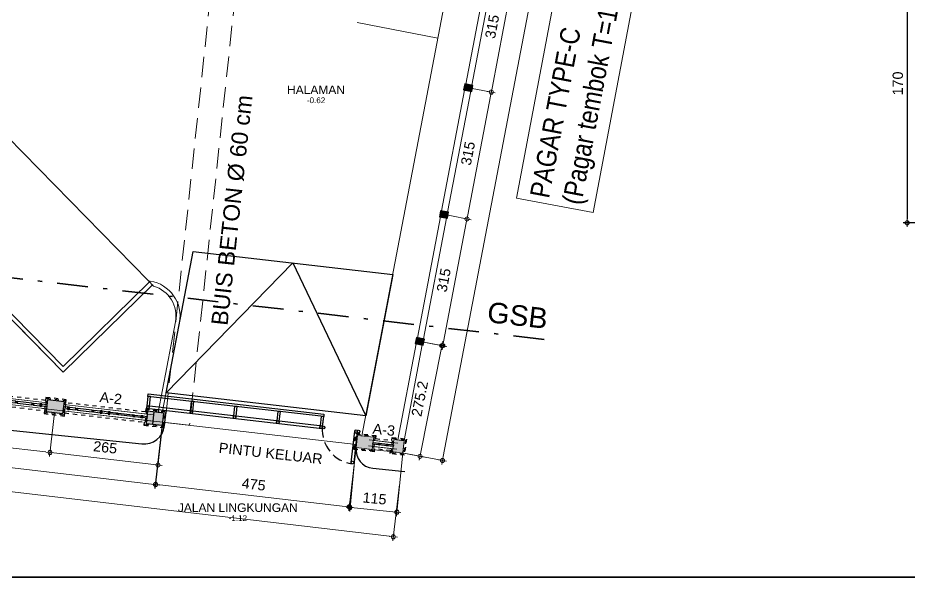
# Model space of a CAD drawing. Header units: millimetres. Extents: x -11 to 1625, y -267 to 180.
# Drawn here: x 856.9 to 878.64, y 64 to 77.65 of the extents above; entities that cross this region are included whole.
import ezdxf
from ezdxf.enums import TextEntityAlignment as Align

# ---------------------------------------------------------------- set-up
doc = ezdxf.new("R2010")
doc.units = ezdxf.units.MM
for name, pattern in [('DASHDOT', [1, 0.5, -0.25, 0, -0.25]), ('DASHED2', [0.375, 0.25, -0.125]), ('HIDDEN', [0.375, 0.25, -0.125])]:
    doc.linetypes.add(name, pattern=pattern)
for name, color, linetype, lineweight in [('batas jalan', 3, 'Continuous', 25), ('CONCRETE', 8, 'Continuous', 5), ('DIMENSI', 8, 'Continuous', 9), ('dinding', 5, 'Continuous', 15), ('GRS KOP', 1, 'Continuous', 35), ('GSB', 1, 'DASHDOT', 35), ('KOLOM', 1, 'Continuous', 30), ('kop', 7, 'Continuous', 20), ('lan', 7, 'Continuous', 15), ('not', 7, 'Continuous', 20), ('PAGAR', 4, 'Continuous', 18), ('TEXT KETERANGAN', 7, 'Continuous', 9), ('u', 6, 'Continuous', 20)]:
    doc.layers.add(name, color=color, linetype=linetype, lineweight=lineweight)
doc.layers.add('BESI', color=10, linetype='Continuous')
doc.styles.add('BARU', font='complex.shx')
doc.styles.add('ISO', font='arial.ttf', dxfattribs={"width": 0.85})
doc.styles.get("Standard").update_dxf_attribs({"font": 'ARIALUNI.TTF'})
doc.dimstyles.new('SK-25', dxfattribs={"dimtxt": 0.25, "dimasz": 0.1, "dimexe": 0.1, "dimexo": 0, "dimgap": 0.1, "dimtad": 1, "dimdec": 0, "dimlfac": 25, "dimzin": 12, "dimdsep": 46, "dimtxsty": 'Standard', "dimblk": 'BULAT', "dimcen": 0.1, "dimclrd": 256, "dimadec": 0, "dimazin": 3, "dimtfac": 1, "dimtdec": 0, "dimtofl": 0, "dimtmove": 0, "dimatfit": 3, "dimldrblk": 'BULAT', "dimfxl": 0, "dimtolj": 1, "dimtzin": 0, "dimarcsym": 0})
doc.dimstyles.new('SK100', dxfattribs={"dimtxt": 0.25, "dimasz": 0.1, "dimexe": 0.1, "dimexo": 0, "dimgap": 0.15, "dimtad": 1, "dimdec": 0, "dimlfac": 100, "dimzin": 12, "dimdsep": 46, "dimtxsty": 'Standard', "dimblk": 'BULAT', "dimcen": 0.1, "dimclrd": 256, "dimclre": 256, "dimclrt": 256, "dimadec": 0, "dimazin": 3, "dimtfac": 1, "dimtdec": 0, "dimtofl": 0, "dimtmove": 0, "dimatfit": 3, "dimldrblk": 'BULAT', "dimfxl": 0, "dimtolj": 1, "dimtzin": 0, "dimlwd": -1, "dimlwe": -1, "dimarcsym": 0})

# ---------------------------------------------------------------- blocks, each defined once
blk = doc.blocks.new('kop')
at = {"layer": 'GRS KOP'}
blk.add_lwpolyline([(1, 54), (83, 54), (83, 1), (1, 1)], close=True, dxfattribs=at)
at = {"layer": 'kop', "style": 'BARU', "flags": 4}
for p, height in [((73.8, 5.4), 0.35), ((80.303, 5.382), 0.25), ((73.8, 4.9), 0.35), ((80.303, 4.882), 0.25), ((73.8, 4.4), 0.35), ((80.303, 4.382), 0.25)]:
    blk.add_attdef('-', p, '', height=height, dxfattribs=at)
at = {"layer": 'kop', "flags": 4}
for tag, p in [('AR-00', (78.057, 2.648)), ('00', (81.238, 2.647))]:
    blk.add_attdef(tag, text='', height=0.35, dxfattribs=at).set_placement(p, align=Align.MIDDLE)
blk = doc.blocks.new('NOTASI RUANG')
at = {"layer": 'not'}
for height, p in [(0.26, (-0.011, 0.3)), (0.175, (-0.009, -0.017))]:
    blk.add_attdef('RUANG', text='', height=height, dxfattribs=at).set_placement(p, align=Align.MIDDLE_CENTER)
blk = doc.blocks.new('DENAH PAGAR TYPE A1')
at = {"layer": 'CONCRETE'}
for points in [[(-1.95, -0.075), (-1.55, -0.075), (-1.55, 0.225), (-1.95, 0.225)], [(1.55, -0.075), (1.95, -0.075), (1.95, 0.225), (1.55, 0.225)]]:
    blk.add_hatch(color=256, dxfattribs=at).paths.add_polyline_path(points)
at = {"layer": 'BESI'}
for points in [[(-1.42, 0.095), (-1.55, 0.095), (-1.55, 0.055), (-1.42, 0.055)], [(-1.22, 0.095), (-1.38, 0.095), (-1.38, 0.055), (-1.22, 0.055)], [(-0.82, 0.095), (-1.18, 0.095), (-1.18, 0.055), (-0.82, 0.055)], [(-0.62, 0.095), (-0.78, 0.095), (-0.78, 0.055), (-0.62, 0.055)], [(-0.42, 0.095), (-0.58, 0.095), (-0.58, 0.055), (-0.42, 0.055)], [(-0.22, 0.095), (-0.38, 0.095), (-0.38, 0.055), (-0.22, 0.055)], [(0.18, 0.095), (-0.18, 0.095), (-0.18, 0.055), (0.18, 0.055)], [(0.38, 0.095), (0.22, 0.095), (0.22, 0.055), (0.38, 0.055)], [(0.58, 0.095), (0.42, 0.095), (0.42, 0.055), (0.58, 0.055)], [(0.78, 0.095), (0.62, 0.095), (0.62, 0.055), (0.78, 0.055)], [(1.18, 0.095), (0.82, 0.095), (0.82, 0.055), (1.18, 0.055)], [(1.38, 0.095), (1.22, 0.095), (1.22, 0.055), (1.38, 0.055)], [(1.55, 0.095), (1.42, 0.095), (1.42, 0.055), (1.55, 0.055)]]:
    blk.add_lwpolyline(points, close=True, dxfattribs=at)
for points in [[(-1.42, 0.045), (-1.38, 0.045), (-1.38, 0.105), (-1.42, 0.105), (-1.42, 0.045), (-1.38, 0.105), (-1.42, 0.105), (-1.38, 0.045)], [(-1.22, 0.095), (-1.18, 0.095), (-1.18, 0.055), (-1.22, 0.055), (-1.22, 0.095), (-1.18, 0.055), (-1.18, 0.095), (-1.22, 0.055)], [(-0.82, 0.095), (-0.78, 0.095), (-0.78, 0.055), (-0.82, 0.055), (-0.82, 0.095), (-0.78, 0.055), (-0.78, 0.095), (-0.82, 0.055)], [(-0.62, 0.045), (-0.58, 0.045), (-0.58, 0.105), (-0.62, 0.105), (-0.62, 0.045), (-0.58, 0.105), (-0.62, 0.105), (-0.58, 0.045)], [(-0.42, 0.045), (-0.38, 0.045), (-0.38, 0.105), (-0.42, 0.105), (-0.42, 0.045), (-0.38, 0.105), (-0.42, 0.105), (-0.38, 0.045)], [(-0.22, 0.095), (-0.18, 0.095), (-0.18, 0.055), (-0.22, 0.055), (-0.22, 0.095), (-0.18, 0.055), (-0.18, 0.095), (-0.22, 0.055)], [(0.18, 0.095), (0.22, 0.095), (0.22, 0.055), (0.18, 0.055), (0.18, 0.095), (0.22, 0.055), (0.22, 0.095), (0.18, 0.055)], [(0.38, 0.045), (0.42, 0.045), (0.42, 0.105), (0.38, 0.105), (0.38, 0.045), (0.42, 0.105), (0.38, 0.105), (0.42, 0.045)], [(0.58, 0.045), (0.62, 0.045), (0.62, 0.105), (0.58, 0.105), (0.58, 0.045), (0.62, 0.105), (0.58, 0.105), (0.62, 0.045)], [(0.78, 0.095), (0.82, 0.095), (0.82, 0.055), (0.78, 0.055), (0.78, 0.095), (0.82, 0.055), (0.82, 0.095), (0.78, 0.055)], [(1.18, 0.095), (1.22, 0.095), (1.22, 0.055), (1.18, 0.055), (1.18, 0.095), (1.22, 0.055), (1.22, 0.095), (1.18, 0.055)], [(1.38, 0.045), (1.42, 0.045), (1.42, 0.105), (1.38, 0.105), (1.38, 0.045), (1.42, 0.105), (1.38, 0.105), (1.42, 0.045)]]:
    blk.add_lwpolyline(points, dxfattribs=at)
at = {"layer": 'dinding'}
for points in [[(-1.95, -0.075), (-1.55, -0.075), (-1.55, 0.225), (-1.95, 0.225)], [(1.55, -0.075), (1.95, -0.075), (1.95, 0.225), (1.55, 0.225)]]:
    blk.add_lwpolyline(points, close=True, dxfattribs=at)
at = {"layer": 'KOLOM', "linetype": 'DASHED2', "ltscale": 0.25}
for points in [[(1.5, -0.05), (1.5, -0.125), (2, -0.125), (2, 0.275), (1.5, 0.275), (1.5, 0.2), (-1.5, 0.2), (-1.5, 0.275), (-2, 0.275), (-2, -0.125), (-1.5, -0.125), (-1.5, -0.05), (1.5, -0.05)], [(-1.52, -0.105), (-1.98, -0.105), (-1.98, 0.255), (-1.52, 0.255)], [(1.98, -0.105), (1.52, -0.105), (1.52, 0.255), (1.98, 0.255)]]:
    blk.add_lwpolyline(points, close=True, dxfattribs=at)
at = {"layer": 'PAGAR'}
for p, q in [((1.55, 0.15), (-1.55, 0.15)), ((1.55, 0), (-1.55, 0))]:
    blk.add_line(p, q, dxfattribs=at)
blk = doc.blocks.new('DENAH PAGAR TYPEA2')
h = blk.add_hatch(color=256)
h.paths.add_polyline_path([(-1.026, -0.025), (-1.426, -0.025), (-1.426, 0.275), (-1.026, 0.275)], flags=17)
h.paths.add_polyline_path([(-1.426, -0.025), (-1.026, -0.025), (-1.026, 0.275), (-1.426, 0.275)])
at = {"layer": 'CONCRETE'}
for points in [[(-1.026, -0.025), (-1.426, -0.025), (-1.426, 0.275), (-1.026, 0.275)], [(1.026, -0.025), (1.426, -0.025), (1.426, 0.275), (1.026, 0.275)]]:
    blk.add_hatch(color=256, dxfattribs=at).paths.add_polyline_path(points)
at = {"layer": 'BESI'}
for points in [[(-0.92, 0.145), (-1.026, 0.145), (-1.026, 0.105), (-0.92, 0.105)], [(-0.72, 0.145), (-0.88, 0.145), (-0.88, 0.105), (-0.72, 0.105)], [(-0.32, 0.145), (-0.68, 0.145), (-0.68, 0.105), (-0.32, 0.105)], [(-0.12, 0.145), (-0.28, 0.145), (-0.28, 0.105), (-0.12, 0.105)], [(0.08, 0.145), (-0.08, 0.145), (-0.08, 0.105), (0.08, 0.105)], [(0.12, 0.145), (0.28, 0.145), (0.28, 0.105), (0.12, 0.105)], [(0.32, 0.145), (0.68, 0.145), (0.68, 0.105), (0.32, 0.105)], [(0.72, 0.145), (0.88, 0.145), (0.88, 0.105), (0.72, 0.105)], [(0.92, 0.145), (1.026, 0.145), (1.026, 0.105), (0.92, 0.105)]]:
    blk.add_lwpolyline(points, close=True, dxfattribs=at)
for points in [[(-0.92, 0.095), (-0.88, 0.095), (-0.88, 0.155), (-0.92, 0.155), (-0.92, 0.095), (-0.88, 0.155), (-0.92, 0.155), (-0.88, 0.095)], [(-0.72, 0.145), (-0.68, 0.145), (-0.68, 0.105), (-0.72, 0.105), (-0.72, 0.145), (-0.68, 0.105), (-0.68, 0.145), (-0.72, 0.105)], [(-0.72, 0.145), (-0.68, 0.145), (-0.68, 0.105), (-0.72, 0.105), (-0.72, 0.145), (-0.68, 0.105), (-0.68, 0.145), (-0.72, 0.105)], [(-0.32, 0.145), (-0.28, 0.145), (-0.28, 0.105), (-0.32, 0.105), (-0.32, 0.145), (-0.28, 0.105), (-0.28, 0.145), (-0.32, 0.105)], [(-0.32, 0.145), (-0.28, 0.145), (-0.28, 0.105), (-0.32, 0.105), (-0.32, 0.145), (-0.28, 0.105), (-0.28, 0.145), (-0.32, 0.105)], [(-0.12, 0.095), (-0.08, 0.095), (-0.08, 0.155), (-0.12, 0.155), (-0.12, 0.095), (-0.08, 0.155), (-0.12, 0.155), (-0.08, 0.095)], [(0.08, 0.095), (0.12, 0.095), (0.12, 0.155), (0.08, 0.155), (0.08, 0.095), (0.12, 0.155), (0.08, 0.155), (0.12, 0.095)], [(0.28, 0.145), (0.32, 0.145), (0.32, 0.105), (0.28, 0.105), (0.28, 0.145), (0.32, 0.105), (0.32, 0.145), (0.28, 0.105)], [(0.28, 0.145), (0.32, 0.145), (0.32, 0.105), (0.28, 0.105), (0.28, 0.145), (0.32, 0.105), (0.32, 0.145), (0.28, 0.105)], [(0.72, 0.145), (0.68, 0.145), (0.68, 0.105), (0.72, 0.105), (0.72, 0.145), (0.68, 0.105), (0.68, 0.145), (0.72, 0.105)], [(0.72, 0.145), (0.68, 0.145), (0.68, 0.105), (0.72, 0.105), (0.72, 0.145), (0.68, 0.105), (0.68, 0.145), (0.72, 0.105)], [(0.92, 0.095), (0.88, 0.095), (0.88, 0.155), (0.92, 0.155), (0.92, 0.095), (0.88, 0.155), (0.92, 0.155), (0.88, 0.095)]]:
    blk.add_lwpolyline(points, dxfattribs=at)
at = {"layer": 'dinding'}
for points in [[(-1.426, -0.025), (-1.026, -0.025), (-1.026, 0.275), (-1.426, 0.275)], [(1.426, -0.025), (1.026, -0.025), (1.026, 0.275), (1.426, 0.275)]]:
    blk.add_lwpolyline(points, close=True, dxfattribs=at)
at = {"layer": 'KOLOM', "linetype": 'DASHED2', "ltscale": 0.25}
blk.add_lwpolyline([(-0.976, 0.25), (-0.976, 0.325), (-1.476, 0.325), (-1.476, -0.075), (-0.976, -0.075), (-0.976, 0), (0.976, 0), (0.976, -0.075), (1.476, -0.075), (1.476, 0.325), (0.976, 0.325), (0.976, 0.25), (-0.976, 0.25)], dxfattribs=at)
for points in [[(-0.996, -0.055), (-1.456, -0.055), (-1.456, 0.305), (-0.996, 0.305)], [(0.996, -0.055), (1.456, -0.055), (1.456, 0.305), (0.996, 0.305)]]:
    blk.add_lwpolyline(points, close=True, dxfattribs=at)
at = {"layer": 'KOLOM'}
for points in [[(-1.026, -0.025), (-1.426, -0.025), (-1.426, 0.275), (-1.026, 0.275)], [(1.026, -0.025), (1.426, -0.025), (1.426, 0.275), (1.026, 0.275)]]:
    blk.add_lwpolyline(points, close=True, dxfattribs=at)
at = {"layer": 'lan'}
blk.add_line((1.476, -0.08), (1.476, -0.075), dxfattribs=at)
at = {"layer": 'PAGAR'}
for p, q in [((1.026, 0.2), (-1.026, 0.2)), ((1.026, 0.05), (-1.026, 0.05))]:
    blk.add_line(p, q, dxfattribs=at)
blk = doc.blocks.new('BULAT')
for p, q in [((-1, 0), (1, 0)), ((0, -1), (0, 1))]:
    blk.add_line(p, q)
blk.add_circle((0, 0), 0.5)
blk = doc.blocks.new('*D607')
at = {"layer": 'Defpoints', "color": 0}
for p in [(854.319, 68.413), (857.796, 68.011), (857.684, 67.043)]:
    blk.add_point(p, dxfattribs=at)
at = {"layer": 'u'}
for p, q in [((854.319, 68.413), (854.195, 67.346)), ((857.796, 68.011), (857.672, 66.944)), ((854.306, 67.434), (857.584, 67.055))]:
    blk.add_line(p, q, dxfattribs=at)
at = {"layer": 'u', "xscale": 0.1, "yscale": 0.1, "zscale": 0.1}
for p, rotation in [((854.207, 67.445), 173.4063570292633), ((857.684, 67.043), 353.4063570292634)]:
    blk.add_blockref('BULAT', p, dxfattribs=dict(at, rotation=rotation))
at = {"layer": 'u', "insert": (855.977, 67.52), "char_height": 0.25, "attachment_point": 5, "rotation": 353.4064}
blk.add_mtext('\\A1;350', dxfattribs=at)
blk = doc.blocks.new('*D608')
at = {"layer": 'Defpoints', "color": 0}
for p in [(857.796, 68.011), (860.431, 67.707), (860.319, 66.739)]:
    blk.add_point(p, dxfattribs=at)
at = {"layer": 'u'}
for p, q in [((857.796, 68.011), (857.672, 66.944)), ((860.431, 67.707), (860.307, 66.639)), ((857.783, 67.032), (860.22, 66.75))]:
    blk.add_line(p, q, dxfattribs=at)
at = {"layer": 'u', "xscale": 0.1, "yscale": 0.1, "zscale": 0.1}
for p, rotation in [((857.684, 67.043), 173.4063570294778), ((860.319, 66.739), 353.4063570294778)]:
    blk.add_blockref('BULAT', p, dxfattribs=dict(at, rotation=rotation))
at = {"layer": 'u', "insert": (859.033, 67.167), "char_height": 0.25, "attachment_point": 5, "rotation": 353.4064}
blk.add_mtext('\\A1;265', dxfattribs=at)
blk = doc.blocks.new('*D609')
at = {"layer": 'Defpoints', "color": 0}
for p in [(837.776, 70.325), (860.426, 67.708), (860.259, 66.262)]:
    blk.add_point(p, dxfattribs=at)
at = {"layer": 'u'}
for p, q in [((837.776, 70.325), (837.598, 68.78)), ((837.708, 68.867), (860.159, 66.273)), ((860.426, 67.708), (860.247, 66.162))]:
    blk.add_line(p, q, dxfattribs=at)
at = {"layer": 'u', "xscale": 0.1, "yscale": 0.1, "zscale": 0.1}
for p, rotation in [((837.609, 68.879), 173.4084176327862), ((860.259, 66.262), 353.4084176327862)]:
    blk.add_blockref('BULAT', p, dxfattribs=dict(at, rotation=rotation))
at = {"layer": 'u', "insert": (848.966, 67.846), "char_height": 0.25, "attachment_point": 5, "rotation": 353.4084}
blk.add_mtext('\\A1;2280', dxfattribs=at)
blk = doc.blocks.new('denah pagar a3')
at = {"layer": 'CONCRETE'}
for points in [[(-0.649, -0.025), (-0.249, -0.025), (-0.249, 0.275), (-0.649, 0.275)], [(0.249, 0.275), (0.497, 0.275), (0.498, -0.025), (0.249, -0.025)]]:
    blk.add_hatch(color=256, dxfattribs=at).paths.add_polyline_path(points)
at = {"layer": 'BESI'}
for points in [[(-0.249, 0.145), (0.249, 0.145), (0.249, 0.105), (-0.249, 0.105), (-0.249, 0.145)], [(-0.12, 0.145), (-0.08, 0.145), (-0.08, 0.105), (-0.12, 0.105), (-0.12, 0.145), (-0.08, 0.105), (-0.08, 0.145), (-0.12, 0.105)], [(0.08, 0.145), (0.12, 0.145), (0.12, 0.105), (0.08, 0.105), (0.08, 0.145), (0.12, 0.105), (0.12, 0.145), (0.08, 0.105)]]:
    blk.add_lwpolyline(points, dxfattribs=at)
at = {"layer": 'dinding'}
blk.add_lwpolyline([(-0.649, -0.025), (-0.249, -0.025), (-0.249, 0.275), (-0.649, 0.275)], close=True, dxfattribs=at)
blk.add_lwpolyline([(0.249, 0.275), (0.497, 0.275), (0.498, -0.025), (0.249, -0.025), (0.249, 0.275)], dxfattribs=at)
at = {"layer": 'KOLOM', "linetype": 'DASHED2', "ltscale": 0.25}
blk.add_lwpolyline([(0.199, 0.25), (0.199, 0.325), (0.547, 0.325), (0.548, -0.075), (0.199, -0.075), (0.199, 0), (-0.199, 0), (-0.199, -0.075), (-0.699, -0.075), (-0.699, 0.325), (-0.199, 0.325), (-0.199, 0.25), (0.199, 0.25)], dxfattribs=at)
for points in [[(-0.219, -0.055), (-0.679, -0.055), (-0.679, 0.305), (-0.219, 0.305)], [(0.219, 0.305), (0.527, 0.305), (0.528, -0.055), (0.219, -0.055)]]:
    blk.add_lwpolyline(points, close=True, dxfattribs=at)
at = {"layer": 'PAGAR'}
for p, q in [((0.249, 0.2), (-0.249, 0.2)), ((0.249, 0.05), (-0.249, 0.05))]:
    blk.add_line(p, q, dxfattribs=at)
blk = doc.blocks.new('*D858')
at = {"layer": 'Defpoints', "color": 0}
for p in [(879.084, 79.448), (878.589, 72.648), (879.084, 72.648)]:
    blk.add_point(p, dxfattribs=at)
at = {"layer": 'u', "color": 0, "lineweight": -2}
for p, q in [((879.084, 79.448), (878.489, 79.448)), ((879.084, 72.648), (878.489, 72.648))]:
    blk.add_line(p, q, dxfattribs=at)
at = {"layer": 'u', "lineweight": -2}
blk.add_line((878.589, 79.348), (878.589, 72.748), dxfattribs=at)
at = {"layer": 'u', "lineweight": -2, "xscale": 0.1, "yscale": 0.1, "zscale": 0.1}
for p, rotation in [((878.589, 79.448), 90), ((878.589, 72.648), 270)]:
    blk.add_blockref('BULAT', p, dxfattribs=dict(at, rotation=rotation))
at = {"layer": 'u', "color": 0, "insert": (878.362, 76.048), "char_height": 0.25, "attachment_point": 5, "rotation": 90}
blk.add_mtext('\\A1;170', dxfattribs=at)
blk = doc.blocks.new('PAGAR TYPE B')
at = {"layer": 'CONCRETE'}
for points in [[(-1.5, 0.175), (-1.65, 0.175), (-1.65, -0.025), (-1.5, -0.025)], [(1.65, 0.175), (1.5, 0.175), (1.5, -0.025), (1.65, -0.025)]]:
    blk.add_hatch(color=256, dxfattribs=at).paths.add_polyline_path(points)
at = {"layer": 'dinding'}
for points in [[(-1.5, 0.15), (1.5, 0.15)], [(-1.5, 0), (1.5, 0)]]:
    blk.add_lwpolyline(points, dxfattribs=at)
at = {"layer": 'KOLOM'}
for points in [[(-1.65, -0.025), (-1.5, -0.025), (-1.5, 0.175), (-1.65, 0.175)], [(1.5, -0.025), (1.65, -0.025), (1.65, 0.175), (1.5, 0.175)]]:
    blk.add_lwpolyline(points, close=True, dxfattribs=at)
blk = doc.blocks.new('*D891')
at = {"layer": 'Defpoints', "color": 0}
for p in [(866.804, 69.737), (867.242, 69.651), (866.274, 67.036)]:
    blk.add_point(p, dxfattribs=at)
at = {"layer": 'u'}
for p, q in [((866.804, 69.737), (867.34, 69.632)), ((866.731, 67.048), (867.223, 69.553)), ((866.274, 67.036), (866.81, 66.931))]:
    blk.add_line(p, q, dxfattribs=at)
at = {"layer": 'u', "xscale": 0.1, "yscale": 0.1, "zscale": 0.1}
for p, rotation in [((867.242, 69.651), 78.90219929138871), ((866.712, 66.95), 258.9021992913887)]:
    blk.add_blockref('BULAT', p, dxfattribs=dict(at, rotation=rotation))
at = {"layer": 'u', "insert": (866.704, 68.354), "char_height": 0.25, "attachment_point": 5, "rotation": 78.9022}
blk.add_mtext('\\A1;275.2', dxfattribs=at)
blk = doc.blocks.new('*D892')
at = {"layer": 'Defpoints', "color": 0}
for p in [(867.394, 72.831), (867.857, 72.743), (866.804, 69.737)]:
    blk.add_point(p, dxfattribs=at)
at = {"layer": 'u'}
for p, q in [((867.394, 72.831), (867.956, 72.724)), ((867.286, 69.747), (867.839, 72.644)), ((866.804, 69.737), (867.365, 69.63))]:
    blk.add_line(p, q, dxfattribs=at)
at = {"layer": 'u', "xscale": 0.1, "yscale": 0.1, "zscale": 0.1}
for p, rotation in [((867.857, 72.743), 79.19567955118352), ((867.267, 69.649), 259.1956795511835)]:
    blk.add_blockref('BULAT', p, dxfattribs=dict(at, rotation=rotation))
at = {"layer": 'u', "insert": (867.289, 71.248), "char_height": 0.25, "attachment_point": 5, "rotation": 79.1957}
blk.add_mtext('\\A1;315', dxfattribs=at)
blk = doc.blocks.new('*D893')
at = {"layer": 'Defpoints', "color": 0}
for p in [(867.985, 75.925), (868.448, 75.837), (867.394, 72.831)]:
    blk.add_point(p, dxfattribs=at)
at = {"layer": 'u'}
for p, q in [((867.985, 75.925), (868.546, 75.818)), ((867.876, 72.841), (868.429, 75.739)), ((867.394, 72.831), (867.956, 72.724))]:
    blk.add_line(p, q, dxfattribs=at)
at = {"layer": 'u', "xscale": 0.1, "yscale": 0.1, "zscale": 0.1}
for p, rotation in [((868.448, 75.837), 79.19567955118347), ((867.857, 72.743), 259.1956795511834)]:
    blk.add_blockref('BULAT', p, dxfattribs=dict(at, rotation=rotation))
at = {"layer": 'u', "insert": (867.88, 74.342), "char_height": 0.25, "attachment_point": 5, "rotation": 79.1957}
blk.add_mtext('\\A1;315', dxfattribs=at)
blk = doc.blocks.new('*D894')
at = {"layer": 'Defpoints', "color": 0}
for p in [(868.575, 79.019), (869.038, 78.931), (867.985, 75.925)]:
    blk.add_point(p, dxfattribs=at)
at = {"layer": 'u'}
for p, q in [((868.575, 79.019), (869.137, 78.912)), ((868.467, 75.935), (869.02, 78.833)), ((867.985, 75.925), (868.546, 75.818))]:
    blk.add_line(p, q, dxfattribs=at)
at = {"layer": 'u', "xscale": 0.1, "yscale": 0.1, "zscale": 0.1}
for p, rotation in [((869.038, 78.931), 79.19567955118356), ((868.448, 75.837), 259.1956795511836)]:
    blk.add_blockref('BULAT', p, dxfattribs=dict(at, rotation=rotation))
at = {"layer": 'u', "insert": (868.47, 77.436), "char_height": 0.25, "attachment_point": 5, "rotation": 79.1957}
blk.add_mtext('\\A1;315', dxfattribs=at)
blk = doc.blocks.new('*D900')
at = {"layer": 'Defpoints', "color": 0}
for p in [(871.561, 94.713), (866.274, 67.036), (867.258, 66.848)]:
    blk.add_point(p, dxfattribs=at)
at = {"layer": 'u'}
for p, q in [((871.561, 94.713), (872.643, 94.506)), ((872.526, 94.427), (867.277, 66.946)), ((866.274, 67.036), (867.356, 66.829))]:
    blk.add_line(p, q, dxfattribs=at)
at = {"layer": 'u', "xscale": 0.1, "yscale": 0.1, "zscale": 0.1}
for p, rotation in [((872.545, 94.525), 79.18579222324362), ((867.258, 66.848), 259.1857922232437)]:
    blk.add_blockref('BULAT', p, dxfattribs=dict(at, rotation=rotation))
at = {"layer": 'u', "insert": (869.629, 80.739), "char_height": 0.25, "attachment_point": 5, "rotation": 79.1858}
blk.add_mtext('\\A1;2817.7', dxfattribs=at)
blk = doc.blocks.new('*D912')
at = {"layer": 'Defpoints', "color": 0}
for p in [(865.148, 67.153), (866.289, 67.041), (866.146, 65.587)]:
    blk.add_point(p, dxfattribs=at)
at = {"layer": 'u'}
for p, q in [((865.148, 67.153), (864.995, 65.6)), ((866.289, 67.041), (866.136, 65.487)), ((865.104, 65.69), (866.046, 65.597))]:
    blk.add_line(p, q, dxfattribs=at)
at = {"layer": 'u', "xscale": 0.1, "yscale": 0.1, "zscale": 0.1}
for p, rotation in [((865.005, 65.7), 174.3611965901366), ((866.146, 65.587), 354.3611965901366)]:
    blk.add_blockref('BULAT', p, dxfattribs=dict(at, rotation=rotation))
at = {"layer": 'u', "insert": (865.603, 65.92), "char_height": 0.25, "attachment_point": 5, "rotation": 354.3612}
blk.add_mtext('\\A1;115', dxfattribs=at)
blk = doc.blocks.new('*D913')
at = {"layer": 'Defpoints', "color": 0}
for p in [(860.431, 67.707), (865.149, 67.161), (864.982, 65.716)]:
    blk.add_point(p, dxfattribs=at)
at = {"layer": 'u'}
for p, q in [((860.431, 67.707), (860.252, 66.162)), ((865.149, 67.161), (864.971, 65.616)), ((860.363, 66.25), (864.883, 65.727))]:
    blk.add_line(p, q, dxfattribs=at)
at = {"layer": 'u', "xscale": 0.1, "yscale": 0.1, "zscale": 0.1}
for p, rotation in [((860.264, 66.261), 173.4063570292602), ((864.982, 65.716), 353.4063570292602)]:
    blk.add_blockref('BULAT', p, dxfattribs=dict(at, rotation=rotation))
at = {"layer": 'u', "insert": (862.655, 66.264), "char_height": 0.25, "attachment_point": 5, "rotation": 353.4064}
blk.add_mtext('\\A1;475', dxfattribs=at)
blk = doc.blocks.new('PINTU GERBANG2')
for points in [[(-0.011, 5.135), (-0.008, 5.135), (-0.008, 0.822), (-0.011, 0.822)], [(0.055, 5.135), (-0.008, 5.135), (-0.008, 0.822), (0.055, 0.822)], [(0.286, 5.135), (0.055, 5.135), (0.055, 5.072), (0.286, 5.072)], [(0.286, 5.135), (0.349, 5.135), (0.349, 0.822), (0.286, 0.822)], [(0.286, 4.072), (0.055, 4.072), (0.055, 4.01), (0.286, 4.01)], [(0.286, 3.01), (0.055, 3.01), (0.055, 2.947), (0.286, 2.947)], [(0.286, 1.947), (0.055, 1.947), (0.055, 1.885), (0.286, 1.885)], [(0.286, 0.885), (0.055, 0.885), (0.055, 0.822), (0.286, 0.822)]]:
    blk.add_lwpolyline(points, close=True)
for points in [[(0.024, 0.822), (0.298, 0.822)], [(-0.749, 0.028), (0.025, 0.028)], [(0.025, -0.034), (-0.749, -0.034)]]:
    blk.add_lwpolyline(points)
for centre in [(0.024, 5.104), (0.024, 4.041), (0.024, 2.979), (0.024, 1.916), (0.024, 0.854), (0.024, 0.791), (-0.744, -0.003), (0.025, -0.003), (0.025, -0.065)]:
    blk.add_circle(centre, 0.0313)
at = {"linetype": 'DASHED2'}
blk.add_arc((0.051, -0.003), 0.826, 91.7603, 180, dxfattribs=at)
blk = doc.blocks.new('*D3045')
at = {"layer": 'Defpoints', "color": 0}
for p in [(831.855, 70.333), (866.213, 66.264), (866.061, 64.985)]:
    blk.add_point(p, dxfattribs=at)
at = {"layer": 'u'}
for p, q in [((831.855, 70.333), (831.692, 68.955)), ((831.803, 69.043), (865.962, 64.997)), ((866.213, 66.264), (866.049, 64.886))]:
    blk.add_line(p, q, dxfattribs=at)
at = {"layer": 'u', "xscale": 0.1, "yscale": 0.1, "zscale": 0.1}
for p, rotation in [((831.704, 69.054), 173.2451053639517), ((866.061, 64.985), 353.2451053639516)]:
    blk.add_blockref('BULAT', p, dxfattribs=dict(at, rotation=rotation))
at = {"layer": 'u', "insert": (848.915, 67.295), "char_height": 0.25, "attachment_point": 5, "rotation": 353.2451}
blk.add_mtext('\\A1;3460', dxfattribs=at)

msp = doc.modelspace()

# ---------------------------------------------------------------- linework, layer by layer
msp.add_lwpolyline([(860.5179379, 68.5019438), (861.1758075, 71.9492045), (866.0431276, 71.3865836), (865.385258, 67.9393229), (860.5179379, 68.5019438), (863.6094675, 71.667894), (865.385258, 67.9393229)])
at = {"layer": 'batas jalan'}
for p, q in [((838.3871693, 69.518053), (859.9242044, 67.25071)), ((865.556994, 66.6577098), (866.3425363, 66.5750107))]:
    msp.add_line(p, q, dxfattribs=at)
for centre, radius, start, end in [((859.9771819, 67.7539327), 0.5060037, 263.99023981, 353.40635703), ((865.604957, 67.1133004), 0.4581083, 173.99027013, 263.99023981)]:
    msp.add_arc(centre, radius, start, end, dxfattribs=at)
at = {"layer": 'dinding'}
msp.add_lwpolyline([(866.1701937, 67.3501275), (866.3196048, 67.3328569), (866.7652291, 69.6679444), (866.6178881, 69.6960627), (866.1701937, 67.3501275)], dxfattribs=at)
at = {"layer": 'GSB', "ltscale": 1.5}
msp.add_line((869.7363375, 69.8020226), (828.8916226, 74.5233249), dxfattribs=at)
at = {"layer": 'KOLOM'}
msp.add_lwpolyline([(860.1824151, 67.7354005), (860.4804308, 67.7009524), (860.5148789, 67.9989681), (860.2168632, 68.0334162)], close=True, dxfattribs=at)
msp.add_lwpolyline([(860.1824151, 67.7354005), (860.4804308, 67.7009524), (860.5148789, 67.9989681), (860.2168632, 68.0334162)], close=True, dxfattribs=at)
at = {"layer": 'lan', "linetype": 'HIDDEN', "ltscale": 2}
for p, q in [((861.5993169, 78.1879056), (860.4923093, 67.7750788)), ((862.2038109, 78.1983737), (861.0883656, 67.7061797))]:
    msp.add_line(p, q, dxfattribs=at)
at = {"layer": 'lan'}
for p, q in [((865.1797766, 77.5317982), (867.1443229, 77.1568874)), ((856.6489626, 74.7439318), (860.0889115, 71.2319512)), ((855.4128927, 71.7900488), (858.0052231, 69.1434356)), ((855.4114274, 71.6486351), (858.0037579, 69.0020218)), ((858.0037579, 69.0020218), (860.1826628, 71.1362368)), ((858.0052231, 69.1434356), (860.1126885, 71.2076763)), ((860.0889115, 71.2319512), (860.2143958, 71.1038393)), ((860.1309693, 71.2252494), (860.0889115, 71.2319512)), ((860.3243491, 68.0209917), (860.7456368, 70.2285548)), ((860.4239565, 68.009478), (860.8438641, 70.2098093)), ((865.4473584, 67.1268178), (866.1400396, 67.0467497))]:
    msp.add_line(p, q, dxfattribs=at)
msp.add_lwpolyline([(855.4114274, 71.6486351), (858.0037579, 69.0020218), (860.1826628, 71.1362368), (860.2143958, 71.1038393, -0.3844585165), (860.7456368, 70.2285548), (860.3243491, 68.0209917), (860.2168632, 68.0334162), (860.2082512, 67.9589123), (858.0201145, 68.2118423), (858.0287265, 68.2863462), (857.6313723, 68.332277), (857.6227603, 68.2577731), (854.5432652, 68.6137366)], format="xyb", dxfattribs=at)
for radius, end in [(0.8642069, 80.94625079), (0.7642069, 73.31440342)]:
    msp.add_arc((859.9949769, 70.3718095), radius, 349.19567955, end, dxfattribs=at)
at = {"layer": 'PAGAR'}
for p, q in [((865.2912767, 67.4468571), (870.1124816, 92.7101486)), ((860.1910272, 67.8099044), (857.5061977, 68.1202479)), ((860.1910272, 67.8099044), (857.5061977, 68.1202479)), ((861.0823855, 67.706871), (858.0028904, 68.0628345)), ((865.1552661, 67.2360805), (860.4890428, 67.7754564)), ((865.1552661, 67.2360805), (860.4890428, 67.7754564)), ((866.1486516, 67.1212536), (865.4532818, 67.2016325)), ((866.0834319, 67.1287925), (865.4532818, 67.2016325)), ((866.1658757, 67.2702614), (865.4705058, 67.3506403))]:
    msp.add_line(p, q, dxfattribs=at)
at = {"layer": 'TEXT KETERANGAN', "color": 6}
msp.add_lwpolyline([(869.0631103, 73.2519868), (871.3462975, 85.3347939), (873.2142939, 84.9818143), (870.9311067, 72.8990071)], close=True, dxfattribs=at)
at = {"layer": 'u'}
for points in [[(866.0751728, 67.3562453), (866.3223531, 67.3276734), (866.2882068, 67.0296228), (866.0407247, 67.0582297), (866.0751728, 67.3562453)], [(866.3280944, 67.3773426), (866.3223531, 67.3276734), (866.2821637, 66.9799884)]]:
    msp.add_lwpolyline(points, dxfattribs=at)

# ---------------------------------------------------------------- block references
ref = msp.add_blockref('NOTASI RUANG', (864.1830251, 75.652084), dxfattribs=dict(xscale=0.8052727450567742, yscale=0.8052727450567742, zscale=0.8052727450567742))
ref.add_attrib('RUANG', '-0.62', dxfattribs={"layer": 'not', "height": 0.14107162}).set_placement((864.1760444, 75.6381852), align=Align.MIDDLE_CENTER)
ref.add_attrib('RUANG', 'HALAMAN', dxfattribs={"layer": 'not', "height": 0.20923685}).set_placement((864.1740277, 75.8934947), align=Align.MIDDLE_CENTER)
for name, p, rotation in [('DENAH PAGAR TYPE A1', (856.0657887, 68.286747), 353.4063570292613), ('DENAH PAGAR TYPEA2', (859.0167135, 67.8953122), 353.4063570293707), ('denah pagar a3', (865.7965933, 67.1116156), 353.4063570292599)]:
    msp.add_blockref(name, p, dxfattribs=dict(rotation=rotation))
ref = msp.add_blockref('NOTASI RUANG', (862.2751488, 65.4554628), dxfattribs=dict(xscale=0.8052727450567742, yscale=0.8052727450567742, zscale=0.8052727450567742))
ref.add_attrib('RUANG', '-1.12', dxfattribs={"layer": 'not', "height": 0.14107162}).set_placement((862.2681682, 65.441564), align=Align.MIDDLE_CENTER)
ref.add_attrib('RUANG', 'JALAN LINGKUNGAN', dxfattribs={"layer": 'not', "height": 0.20923685}).set_placement((862.2661515, 65.6968735), align=Align.MIDDLE_CENTER)
at = {"layer": 'BESI', "rotation": 83.40635701652013}
msp.add_blockref('PINTU GERBANG2', (865.1446227, 67.5387351), dxfattribs=at)
at = {"layer": 'DIMENSI', "rotation": 79.19567955121076}
for p in [(868.2554994, 77.4770157), (867.665015, 74.3828553), (867.0745305, 71.288695)]:
    msp.add_blockref('PAGAR TYPE B', p, dxfattribs=at)
at = {"layer": 'kop'}
msp.add_blockref('kop', (827.2141618, 63), dxfattribs=at)

# ---------------------------------------------------------------- texts
at = {"layer": 'not', "attachment_point": 1}
for s, width, insert, char_height, rotation in [('\\pi0.7264;BUIS BETON Ø 60 cm', 7.027152995, (861.5378299, 69.4470824), 0.4, 83.78432336), ('\\pi1.9254;GSB', 5.253610777, (866.4717393, 70.9405249), 0.5, 353.50149442), ('\\pi0.95683;A-2', 2.439246343, (857.9625371, 68.6287953), 0.25, 353.66668956), ('\\pi0.95538;A-3', 2.439246343, (864.6232106, 67.8588779), 0.25, 353.66668956), ('\\pi0.019605;PINTU KELUAR', 2.550634905, (861.8003515, 67.2885367), 0.25, 353.66668956)]:
    msp.add_mtext_dynamic_manual_height_columns(s, width=width, gutter_width=12.5, heights=[0], dxfattribs=dict(at, insert=insert, char_height=char_height, rotation=rotation))
at = {"layer": 'TEXT KETERANGAN', "style": 'ISO', "width": 0.85}
for s, p in [('(Pagar tembok T=170 cm dari paving halaman)', (870.6416614, 73.0646429)), ('PAGAR TYPE-C', (869.8533222, 73.2263647))]:
    msp.add_text(s, height=0.476270163, rotation=79.29946389, dxfattribs=at).set_placement(p)

# ---------------------------------------------------------------- dimensions: what is measured, and where the dimension line sits
at = {"layer": 'u'}
for p1, p2, distance, picture, middle in [((871.5608001, 94.712814), (866.2740756, 67.0361221), 1.0019759, '*D900', (869.6288231, 80.7385812)), ((866.2740756, 67.0361221), (866.8038451, 69.7369285), -0.4462873, '*D891', (866.7043671, 68.3540804))]:
    dim = msp.add_aligned_dim(p1=p1, p2=p2, distance=distance, dimstyle='SK100', override={"dimdec": 1}, dxfattribs=at)
    dim.commit()
    dim.dimension.update_dxf_attribs({"geometry": picture, "text_midpoint": middle})
dim = msp.add_linear_dim(base=(878.5892873, 72.6479077), p1=(879.0840925, 79.4479077), p2=(879.0840925, 72.6479077), angle=90, dimstyle='SK-25', dxfattribs=at)
dim.commit()
dim.dimension.update_dxf_attribs({"geometry": '*D858', "text_midpoint": (878.3615588, 76.0479077)})
for p1, p2, distance, picture, middle in [((867.984814, 75.9252491), (868.5752985, 79.0194094), -0.4713823, '*D894', (868.4702771, 77.4360278)), ((867.3943295, 72.8310888), (867.984814, 75.9252491), -0.4713823, '*D893', (867.8797927, 74.3418675)), ((866.8038451, 69.7369285), (867.3943295, 72.8310888), -0.4713823, '*D892', (867.2893082, 71.2477072)), ((831.8552517, 70.3334769), (866.2126171, 66.2640385), -1.2880311, '*D3045', (848.9151004, 67.2954682)), ((837.7761947, 70.3253694), (860.4258215, 67.7080903), -1.4560961, '*D609', (848.9657418, 67.8461517)), ((854.318752, 68.4131902), (857.7956013, 68.0112959), -0.9744472, '*D607', (855.9771746, 67.5201328)), ((857.7956013, 68.0112959), (860.4307615, 67.7066938), -0.9744472, '*D608', (859.0331793, 67.1668846)), ((860.4307615, 67.7066938), (865.1493663, 67.1612631), -1.4552759, '*D913', (862.6547812, 66.263627)), ((865.1484497, 67.1533331), (866.2892997, 67.0406917), -1.4608591, '*D912', (865.602624, 65.9196069))]:
    dim = msp.add_aligned_dim(p1=p1, p2=p2, distance=distance, dimstyle='SK100', dxfattribs=at)
    dim.commit()
    dim.dimension.update_dxf_attribs({"geometry": picture, "text_midpoint": middle})

doc.saveas('drawing.dxf')
